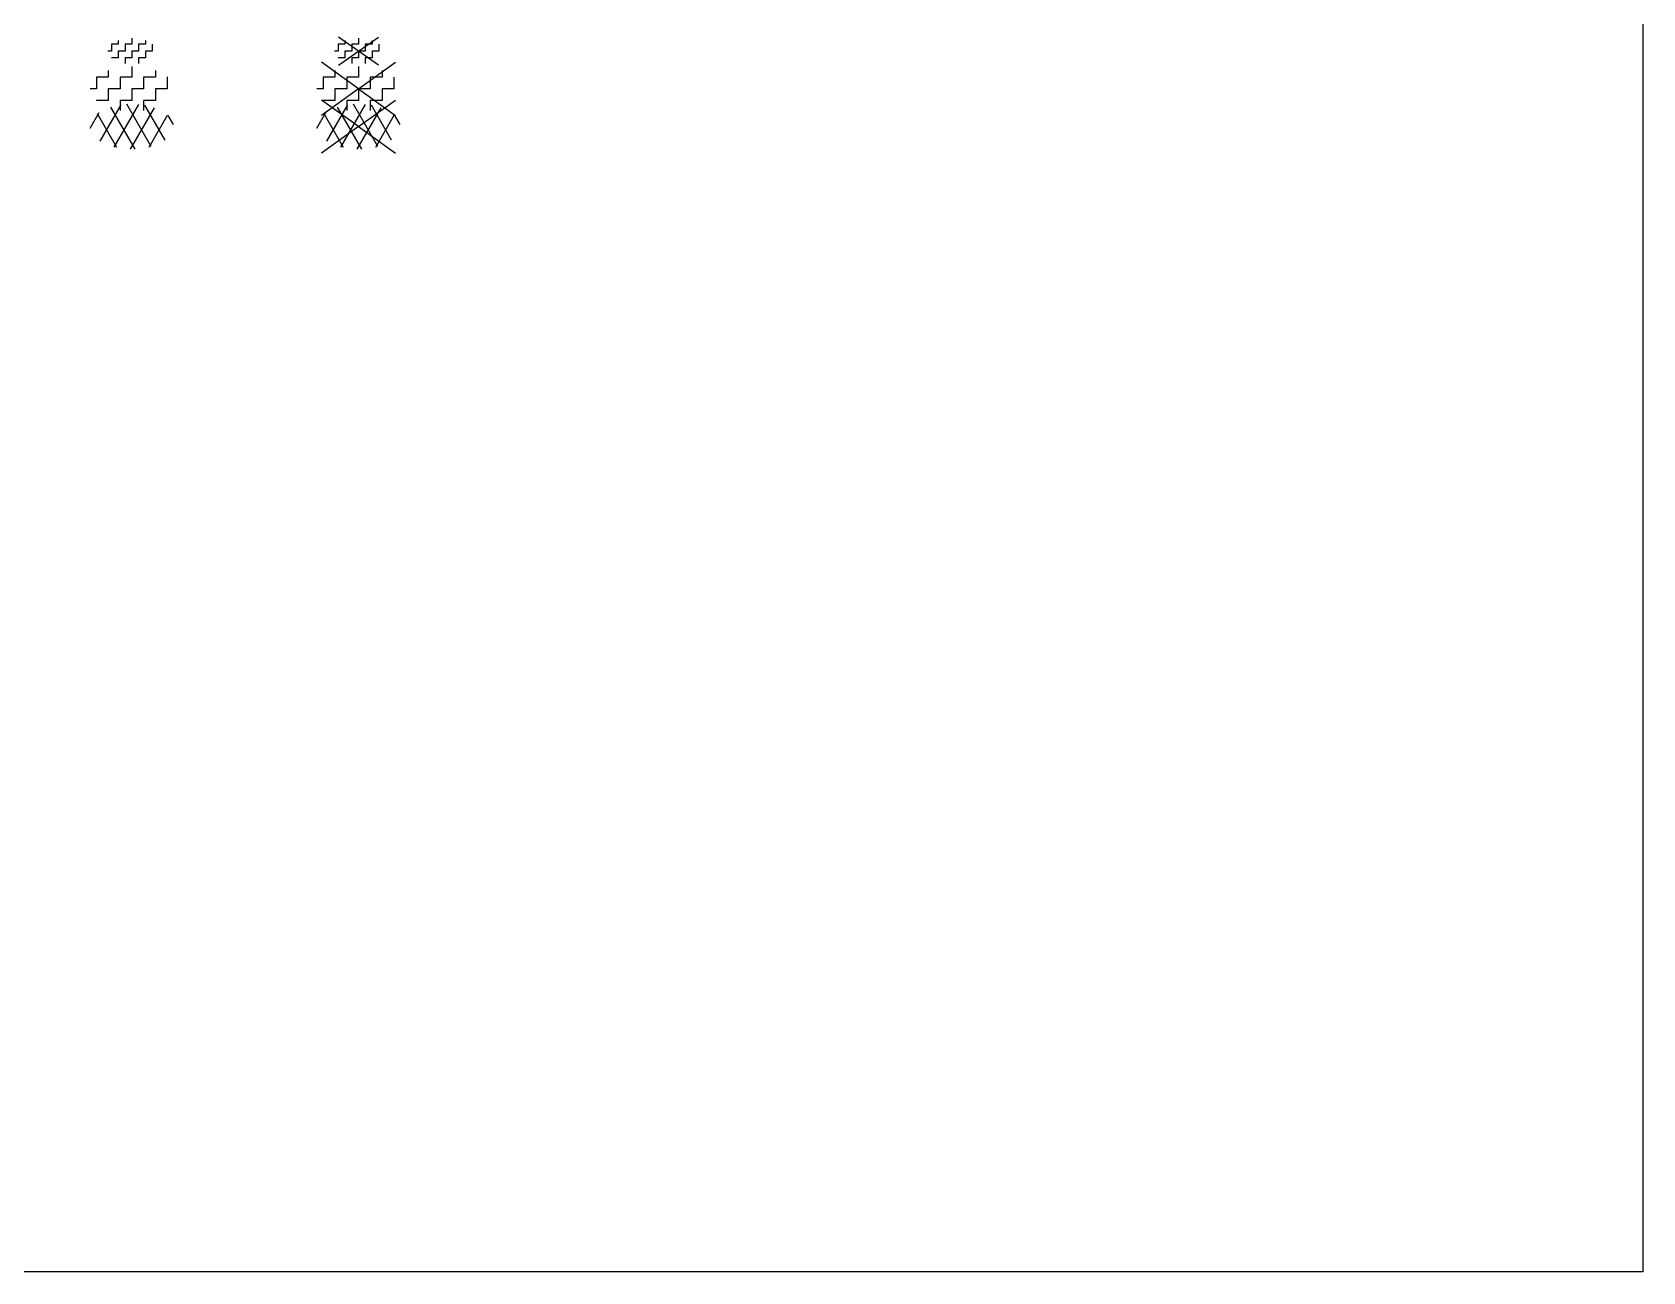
# Model space of a CAD drawing. Header units: metres. Extents: x -77 to 448, y 4806 to 5239.
# Drawn here: x -37.44 to 5.2, y 4812.67 to 4845.5 of the extents above; entities that cross this region are included whole.
import ezdxf
from ezdxf.enums import TextEntityAlignment as Align

# ---------------------------------------------------------------- set-up
doc = ezdxf.new("R2010")
doc.units = ezdxf.units.M
doc.layers.add('V-WE-VH-OPENVERHARDING_STRAATBAKSTEEN-S', color=90, linetype='Continuous', lineweight=25)
doc.styles.add('NLCS-ISO', font='NLCS-ISO.ttf')

# ---------------------------------------------------------------- blocks, each defined once
blk = doc.blocks.new('SVH-ASFALT-SO')
for p, q in [((-4.19, -1.94), (-1.41, 2.88)), ((0.44, -2.97), (-2.76, 2.58)), ((-2.32, -2.7), (0.94, 2.94)), ((2.56, -2.64), (-0.67, 2.95)), ((-0.17, -2.97), (2.99, 2.5)), ((4.39, -1.81), (1.71, 2.83)), ((-5.51, -0.22), (-4.31, 1.86)), ((-1.98, -2.78), (-4.55, 1.68)), ((2.29, -2.71), (4.74, 1.53)), ((5.5, 0.28), (4.81, 1.46))]:
    blk.add_line(p, q)
at = {"style": 'NLCS-ISO'}
blk.add_attdef('KLEUR', text='', height=1.8, dxfattribs=at).set_placement((7, 0), align=Align.MIDDLE_LEFT)
at = {"style": 'NLCS-ISO', "flags": 1}
blk.add_attdef('FUNCTIE', text='', height=1.8, dxfattribs=at).set_placement((0, -3.5), align=Align.TOP_CENTER)
blk = doc.blocks.new('SVH-ASFALT_FREESVAK-SO')
at = {"flags": 128}
for points in [[(-3.12, 2.45), (-3.12, 1.56), (-4.69, 1.56), (-4.69, 0), (-5.53, 0)], [(0, 2.98), (0, 1.56), (-1.56, 1.56), (-1.56, 0), (-3.12, 0), (-3.12, -1.56), (-4.69, -1.56), (-4.69, -1.56), (-4.69, -1.57)], [(3.13, 2.45), (3.13, 1.56), (1.56, 1.56), (1.56, 0), (0, 0), (0, -1.56), (-1.56, -1.56), (-1.56, -2.85)], [(4.7, 1.56), (4.69, 1.56), (4.69, 0), (3.13, 0), (3.13, -1.56), (1.56, -1.56), (1.56, -2.85)]]:
    blk.add_lwpolyline(points, dxfattribs=at)
at = {"style": 'NLCS-ISO'}
blk.add_attdef('KLEUR', text='', height=1.8, dxfattribs=at).set_placement((6.53, 0), align=Align.MIDDLE_LEFT)
blk = doc.blocks.new('SVH-ASFALT_FREESVAK_KL-SO')
at = {"flags": 128}
for points in [[(-1.8, 1.41), (-1.8, 0.9), (-2.7, 0.9), (-2.7, 0), (-3.18, 0)], [(0, 1.71), (0, 0.9), (-0.9, 0.9), (-0.9, 0), (-1.8, 0), (-1.8, -0.9), (-2.7, -0.9), (-2.7, -0.9), (-2.7, -0.91)], [(1.8, 1.41), (1.8, 0.9), (0.9, 0.9), (0.9, 0), (0, 0), (0, -0.9), (-0.9, -0.9), (-0.9, -1.64)], [(2.7, 0.9), (2.7, 0.9), (2.7, 0), (1.8, 0), (1.8, -0.9), (0.9, -0.9), (0.9, -1.64)]]:
    blk.add_lwpolyline(points, dxfattribs=at)
at = {"style": 'NLCS-ISO'}
blk.add_attdef('KLEUR', text='', height=1.8, dxfattribs=at).set_placement((4.25, 0), align=Align.MIDDLE_LEFT)
blk = doc.blocks.new('V-SVH-ASFALT-SO')
for p, q in [((0, 0), (-4.9, 3.52)), ((-4.19, -1.94), (-1.41, 2.88)), ((0.44, -2.97), (-2.76, 2.58)), ((-2.32, -2.7), (0.94, 2.94)), ((2.56, -2.64), (-0.67, 2.95)), ((-0.17, -2.97), (2.99, 2.5)), ((0, 0), (4.9, 3.52)), ((4.39, -1.81), (1.71, 2.83)), ((-5.51, -0.22), (-4.31, 1.86)), ((-1.98, -2.78), (-4.55, 1.68)), ((2.29, -2.71), (4.74, 1.53)), ((5.5, 0.28), (4.81, 1.46)), ((0, 0), (-4.9, -3.52)), ((0, 0), (4.9, -3.52))]:
    blk.add_line(p, q)
at = {"style": 'NLCS-ISO'}
blk.add_attdef('KLEUR', text='', height=1.8, dxfattribs=at).set_placement((6.53, 0), align=Align.MIDDLE_LEFT)
at = {"style": 'NLCS-ISO', "flags": 1}
blk.add_attdef('FUNCTIE', text='', height=1.8, dxfattribs=at).set_placement((0, -3.98), align=Align.TOP_CENTER)
blk = doc.blocks.new('V-SVH-ASFALT_FREESVAK-SO')
for q in [(-4.9, 3.52), (4.9, 3.52), (-4.9, -3.52), (4.9, -3.52)]:
    blk.add_line((0, 0), q)
at = {"flags": 128}
for points in [[(-3.12, 2.45), (-3.12, 1.56), (-4.69, 1.56), (-4.69, 0), (-5.53, 0)], [(0, 2.98), (0, 1.56), (-1.56, 1.56), (-1.56, 0), (-3.12, 0), (-3.12, -1.56), (-4.69, -1.56), (-4.69, -1.56), (-4.69, -1.57)], [(3.12, 2.45), (3.12, 1.56), (1.56, 1.56), (1.56, 0), (0, 0), (0, -1.56), (-1.56, -1.56), (-1.56, -2.85)], [(4.7, 1.56), (4.69, 1.56), (4.69, 0), (3.12, 0), (3.12, -1.56), (1.56, -1.56), (1.56, -2.85)]]:
    blk.add_lwpolyline(points, dxfattribs=at)
at = {"style": 'NLCS-ISO'}
blk.add_attdef('KLEUR', text='', height=1.8, dxfattribs=at).set_placement((6.53, 0), align=Align.MIDDLE_LEFT)
blk = doc.blocks.new('V-SVH-ASFALT_FREESVAK_KL-SO')
for p, q in [((-2.66, -1.86), (2.66, 1.86)), ((2.66, -1.86), (-2.66, 1.86))]:
    blk.add_line(p, q)
at = {"flags": 128}
for points in [[(-1.8, 1.41), (-1.8, 0.9), (-2.7, 0.9), (-2.7, 0), (-3.18, 0)], [(0, 1.71), (0, 0.9), (-0.9, 0.9), (-0.9, 0), (-1.8, 0), (-1.8, -0.9), (-2.7, -0.9), (-2.7, -0.9), (-2.7, -0.91)], [(1.8, 1.41), (1.8, 0.9), (0.9, 0.9), (0.9, 0), (0, 0), (0, -0.9), (-0.9, -0.9), (-0.9, -1.64)], [(2.7, 0.9), (2.7, 0.9), (2.7, 0), (1.8, 0), (1.8, -0.9), (0.9, -0.9), (0.9, -1.64)]]:
    blk.add_lwpolyline(points, dxfattribs=at)
at = {"style": 'NLCS-ISO'}
blk.add_attdef('KLEUR', text='', height=1.8, dxfattribs=at).set_placement((4.25, 0), align=Align.MIDDLE_LEFT)

msp = doc.modelspace()

# ---------------------------------------------------------------- linework, layer by layer
msp.add_lwpolyline([(-77.454, 5092.542), (5.201, 5092.542), (5.201, 4812.674), (-77.454, 4812.674)], close=True)

# ---------------------------------------------------------------- block references
at = {"layer": 'V-WE-VH-OPENVERHARDING_STRAATBAKSTEEN-S', "xscale": 0.2, "yscale": 0.2, "zscale": 0.2}
for name, p in [('SVH-ASFALT_FREESVAK_KL-SO', (-34.798, 4844.998)), ('V-SVH-ASFALT_FREESVAK_KL-SO', (-28.798, 4844.998)), ('SVH-ASFALT_FREESVAK-SO', (-34.798, 4843.998)), ('V-SVH-ASFALT_FREESVAK-SO', (-28.798, 4843.998)), ('SVH-ASFALT-SO', (-34.798, 4842.998)), ('V-SVH-ASFALT-SO', (-28.798, 4842.998))]:
    msp.add_blockref(name, p, dxfattribs=at)

doc.saveas('drawing.dxf')
